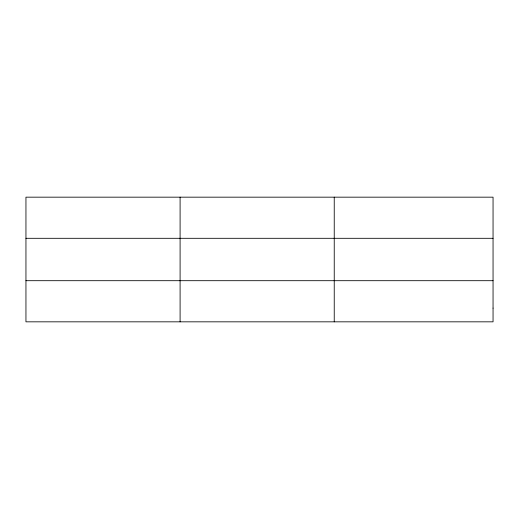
<?xml version="1.0" encoding="UTF-8"?>
<svg xmlns="http://www.w3.org/2000/svg" width="519" height="519" viewBox="0 0 519 519"><rect width="100%" height="100%" fill="white"/><g stroke="black" fill="none" stroke-linecap="round" stroke-linejoin="round"><path stroke-width="0.78" d="M180.093 197.168L180.093 321.832M334.236 197.168L334.236 321.832M25.95 238.305L493.05 238.305M25.95 280.695L493.05 280.695M493.05 308.117L493.05 321.832L25.95 321.832L25.95 197.168L493.05 197.168L493.05 308.117"/></g></svg>
